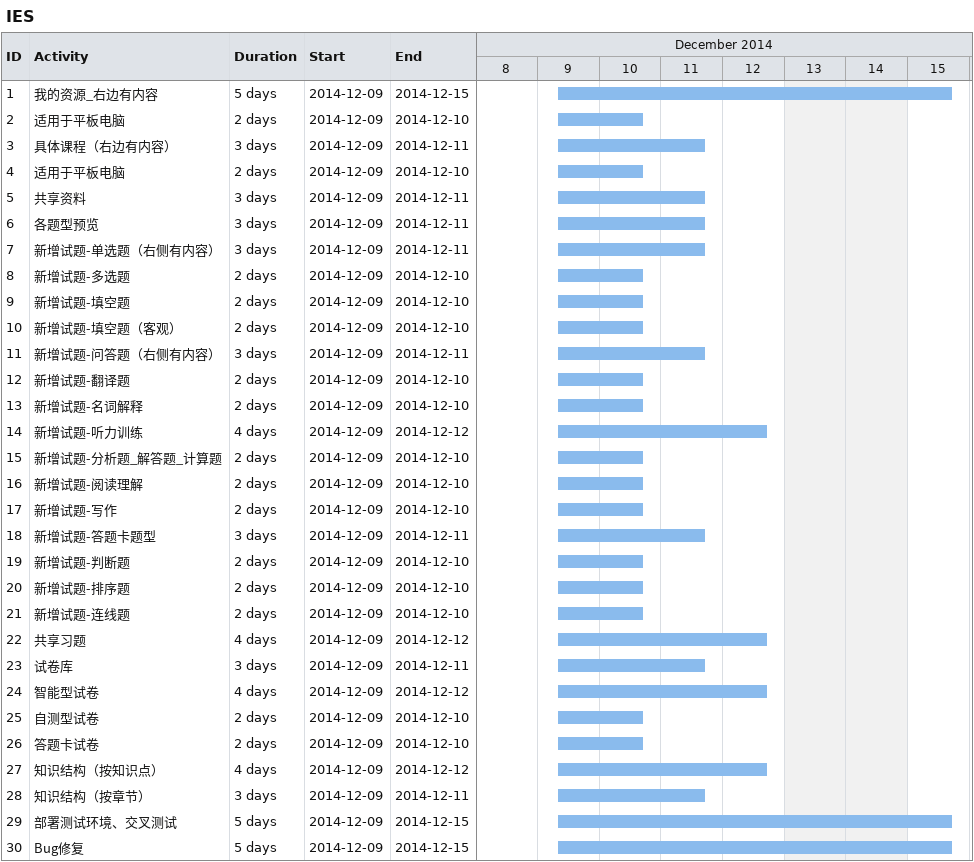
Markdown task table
IES

| ID | Task | Duration | Start | Finish |
|---|---|---|---|---|
| 1 | 我的资源_右边有内容 | 5d | 2014-12-09 | 2014-12-15 |
| 2 | 适用于平板电脑 | 2d | 2014-12-09 | 2014-12-10 |
| 3 | 具体课程（右边有内容） | 3d | 2014-12-09 | 2014-12-11 |
| 4 | 适用于平板电脑 | 2d | 2014-12-09 | 2014-12-10 |
| 5 | 共享资料 | 3d | 2014-12-09 | 2014-12-11 |
| 6 | 各题型预览 | 3d | 2014-12-09 | 2014-12-11 |
| 7 | 新增试题-单选题（右侧有内容） | 3d | 2014-12-09 | 2014-12-11 |
| 8 | 新增试题-多选题 | 2d | 2014-12-09 | 2014-12-10 |
| 9 | 新增试题-填空题 | 2d | 2014-12-09 | 2014-12-10 |
| 10 | 新增试题-填空题（客观） | 2d | 2014-12-09 | 2014-12-10 |
| 11 | 新增试题-问答题（右侧有内容） | 3d | 2014-12-09 | 2014-12-11 |
| 12 | 新增试题-翻译题 | 2d | 2014-12-09 | 2014-12-10 |
| 13 | 新增试题-名词解释 | 2d | 2014-12-09 | 2014-12-10 |
| 14 | 新增试题-听力训练 | 4d | 2014-12-09 | 2014-12-12 |
| 15 | 新增试题-分析题_解答题_计算题 | 2d | 2014-12-09 | 2014-12-10 |
| 16 | 新增试题-阅读理解 | 2d | 2014-12-09 | 2014-12-10 |
| 17 | 新增试题-写作 | 2d | 2014-12-09 | 2014-12-10 |
| 18 | 新增试题-答题卡题型 | 3d | 2014-12-09 | 2014-12-11 |
| 19 | 新增试题-判断题 | 2d | 2014-12-09 | 2014-12-10 |
| 20 | 新增试题-排序题 | 2d | 2014-12-09 | 2014-12-10 |
| 21 | 新增试题-连线题 | 2d | 2014-12-09 | 2014-12-10 |
| 22 | 共享习题 | 4d | 2014-12-09 | 2014-12-12 |
| 23 | 试卷库 | 3d | 2014-12-09 | 2014-12-11 |
| 24 | 智能型试卷 | 4d | 2014-12-09 | 2014-12-12 |
| 25 | 自测型试卷 | 2d | 2014-12-09 | 2014-12-10 |
| 26 | 答题卡试卷 | 2d | 2014-12-09 | 2014-12-10 |
| 27 | 知识结构（按知识点） | 4d | 2014-12-09 | 2014-12-12 |
| 28 | 知识结构（按章节） | 3d | 2014-12-09 | 2014-12-11 |
| 29 | 部署测试环境、交叉测试 | 5d | 2014-12-09 | 2014-12-15 |
| 30 | Bug修复 | 5d | 2014-12-09 | 2014-12-15 |
